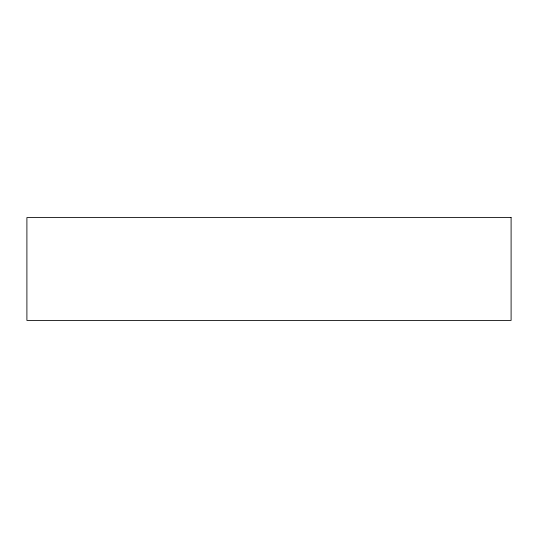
<?xml version="1.0" encoding="UTF-8"?>
<svg xmlns="http://www.w3.org/2000/svg" width="538" height="538" viewBox="0 0 538 538"><rect width="100%" height="100%" fill="white"/><g stroke="black" fill="none" stroke-linecap="round" stroke-linejoin="round"><path stroke-width="0.81" d="M511.1 217.581L26.9 217.581L26.9 320.419L511.1 320.419L511.1 217.581"/></g></svg>
